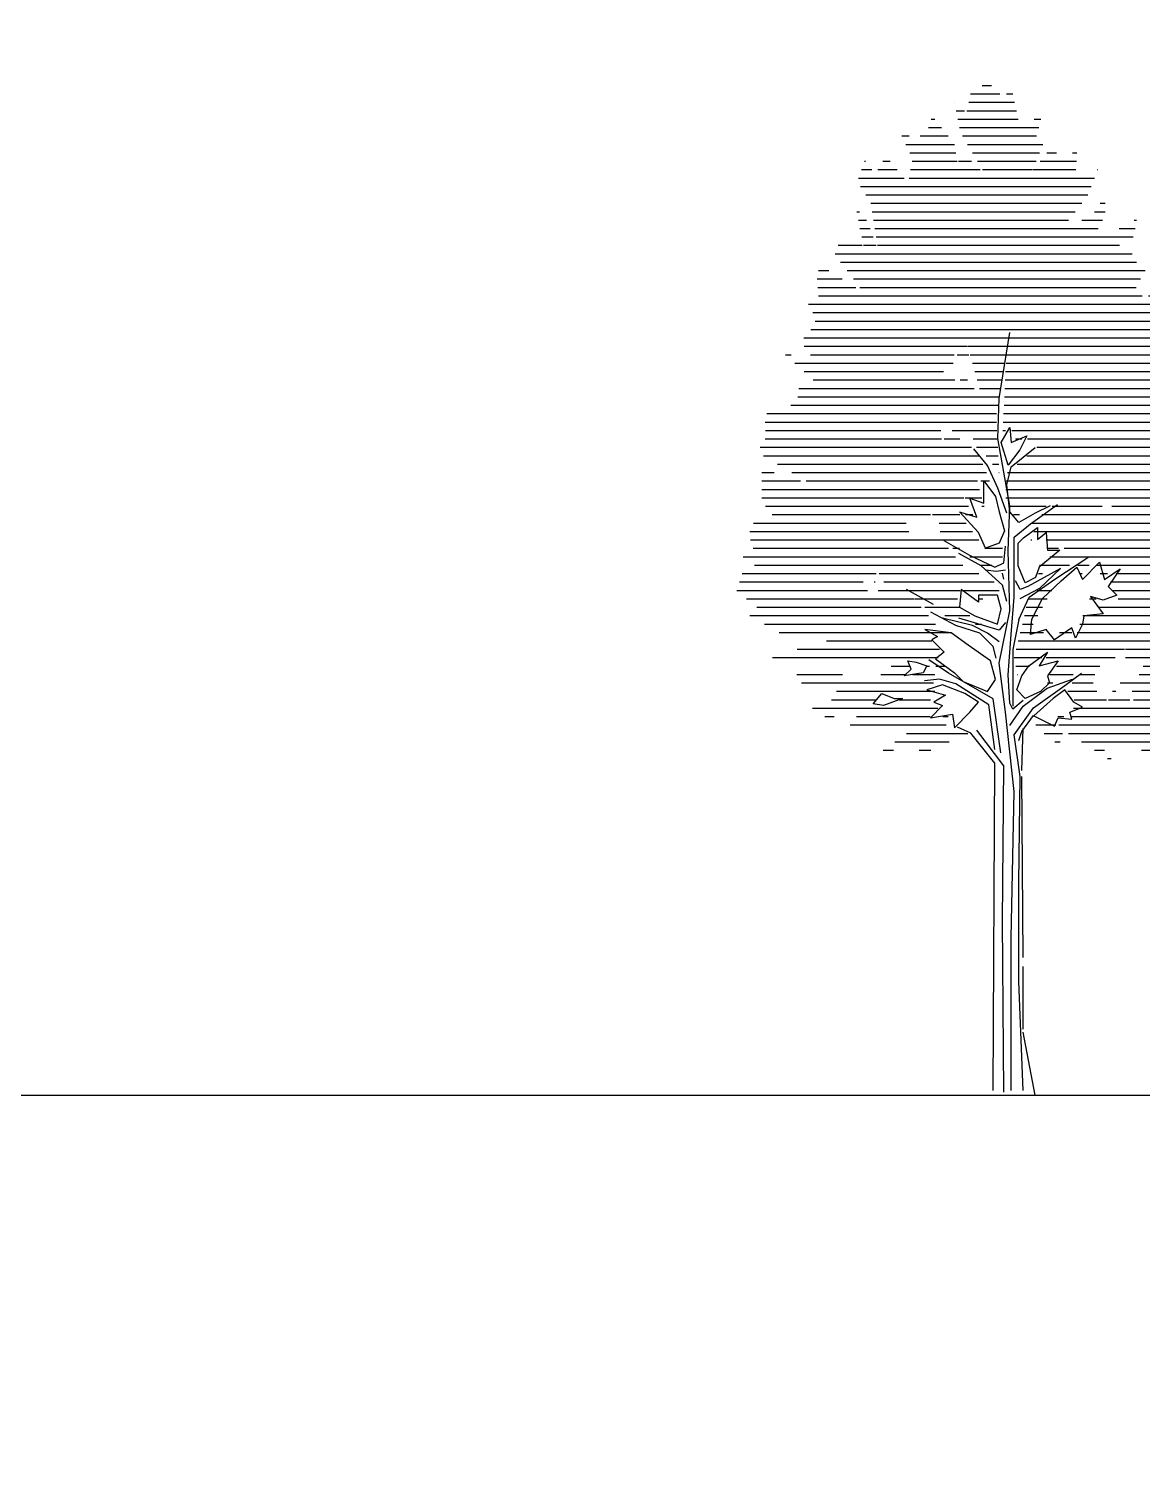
# Model space of a CAD drawing. Header units: inches. Extents: x -634 to 3638, y -6930911 to 5552.
# Drawn here: x 2033.48 to 2040.46, y 3470.85 to 3479.97 of the extents above; entities that cross this region are included whole.
import ezdxf

# ---------------------------------------------------------------- set-up
doc = ezdxf.new("R2010")
doc.units = ezdxf.units.IN
doc.header["$MEASUREMENT"] = 0
doc.layers.add('derevo', color=7, linetype='Continuous')
doc.layers.add('развертка', color=7, linetype='Continuous')
doc.layers.add('ELEV', color=134, linetype='Continuous', lineweight=18)

# ---------------------------------------------------------------- blocks, each defined once
blk = doc.blocks.new('*X5')
at = {"color": 0, "linetype": 'ByBlock'}
for p, q in [((108.911, 21.8), (109.024, 21.8)), ((108.584, 21.6), (108.585, 21.6)), ((108.753, 21.6), (109.298, 21.6)), ((108.775, 21.7), (109.124, 21.7)), ((109.203, 21.7), (109.275, 21.7)), ((108.603, 21.5), (108.702, 21.5)), ((108.731, 21.5), (109.32, 21.5)), ((108.273, 21.3), (108.429, 21.3)), ((108.305, 21.4), (108.35, 21.4)), ((108.623, 21.4), (109.342, 21.4)), ((108.642, 21.3), (109.586, 21.3)), ((109.53, 21.4), (109.611, 21.4)), ((107.957, 21.2), (108.045, 21.2)), ((108.005, 21.1), (108.584, 21.1)), ((108.174, 21.2), (108.508, 21.2)), ((108.68, 21.2), (109.56, 21.2)), ((108.739, 21.1), (109.633, 21.1)), ((108.052, 21), (108.599, 21)), ((108.798, 21), (109.593, 21)), ((109.68, 21), (109.798, 21)), ((109.987, 21), (110.038, 21)), ((107.478, 20.8), (107.601, 20.8)), ((107.515, 20.9), (107.525, 20.9)), ((107.671, 20.8), (107.901, 20.8)), ((107.73, 20.9), (107.817, 20.9)), ((108.062, 20.8), (108.887, 20.8)), ((108.082, 20.9), (108.614, 20.9)), ((108.633, 20.9), (108.786, 20.9)), ((108.857, 20.9), (109.553, 20.9)), ((108.916, 20.8), (109.512, 20.8)), ((109.519, 20.8), (110.025, 20.8)), ((109.6, 20.9), (110.032, 20.9)), ((110.283, 20.8), (110.288, 20.8)), ((107.441, 20.7), (107.984, 20.7)), ((107.466, 20.6), (110.209, 20.6)), ((108.043, 20.7), (110.248, 20.7)), ((107.53, 20.5), (110.169, 20.5)), ((107.589, 20.4), (110.097, 20.4)), ((110.317, 20.4), (110.376, 20.4)), ((107.421, 20.3), (107.455, 20.3)), ((107.605, 20.3), (110.017, 20.3)), ((110.247, 20.3), (110.376, 20.3)), ((107.441, 20.2), (107.536, 20.2)), ((107.46, 20.1), (107.581, 20.1)), ((107.62, 20.2), (109.938, 20.2)), ((107.636, 20.1), (110.292, 20.1)), ((110.098, 20.2), (110.341, 20.2)), ((110.543, 20.1), (110.73, 20.1)), ((110.719, 20.2), (110.747, 20.2)), ((107.201, 19.9), (107.487, 19.9)), ((107.48, 20), (107.617, 20)), ((107.5, 19.9), (107.652, 19.9)), ((107.652, 20), (110.708, 20)), ((107.667, 19.9), (110.544, 19.9)), ((107.165, 19.8), (110.695, 19.8)), ((107.23, 19.7), (110.746, 19.7)), ((106.965, 19.6), (107.088, 19.6)), ((107.306, 19.6), (110.851, 19.6)), ((106.951, 19.5), (107.249, 19.5)), ((106.958, 19.4), (107.409, 19.4)), ((107.382, 19.5), (110.796, 19.5)), ((107.458, 19.4), (110.742, 19.4)), ((106.846, 19.2), (110.965, 19.2)), ((106.965, 19.3), (110.814, 19.3)), ((110.888, 19.3), (111.004, 19.3)), ((106.899, 19.1), (110.926, 19.1)), ((106.875, 18.9), (111.197, 18.9)), ((106.929, 19), (111.124, 19)), ((106.794, 18.8), (111.139, 18.8)), ((106.798, 18.7), (108.736, 18.7)), ((108.741, 18.7), (109.205, 18.7)), ((109.205, 18.7), (111.115, 18.7)), ((106.575, 18.6), (106.641, 18.6)), ((106.685, 18.5), (108.568, 18.5)), ((106.873, 18.6), (108.579, 18.6)), ((108.617, 18.6), (108.753, 18.6)), ((108.769, 18.6), (109.19, 18.6)), ((108.796, 18.5), (109.175, 18.5)), ((109.196, 18.5), (111.396, 18.5)), ((109.2, 18.6), (111.136, 18.6)), ((106.795, 18.4), (108.454, 18.4)), ((108.824, 18.4), (109.16, 18.4)), ((109.191, 18.4), (111.265, 18.4)), ((106.734, 18.2), (108.817, 18.2)), ((106.905, 18.3), (108.586, 18.3)), ((108.649, 18.3), (108.738, 18.3)), ((108.851, 18.3), (109.144, 18.3)), ((108.879, 18.2), (109.129, 18.2)), ((109.181, 18.2), (111.004, 18.2)), ((109.186, 18.3), (111.134, 18.3)), ((111.37, 18.2), (111.433, 18.2)), ((106.636, 18), (109.099, 18)), ((106.72, 18.1), (109.114, 18.1)), ((109.172, 18), (111.458, 18)), ((109.177, 18.1), (111.322, 18.1)), ((106.331, 17.8), (109.083, 17.8)), ((106.352, 17.9), (109.084, 17.9)), ((109.162, 17.8), (111.577, 17.8)), ((109.167, 17.9), (111.481, 17.9)), ((106.338, 17.7), (108.42, 17.7)), ((108.554, 17.7), (109.088, 17.7)), ((109.158, 17.7), (109.188, 17.7)), ((109.264, 17.7), (111.4, 17.7)), ((106.273, 17.5), (108.787, 17.5)), ((106.332, 17.6), (108.43, 17.6)), ((108.462, 17.6), (108.647, 17.6)), ((108.805, 17.6), (109.093, 17.6)), ((108.844, 17.5), (109.099, 17.5)), ((109.307, 17.6), (109.383, 17.6)), ((109.451, 17.6), (111.664, 17.6)), ((109.561, 17.5), (111.636, 17.5)), ((106.311, 17.4), (108.883, 17.4)), ((106.48, 17.3), (108.922, 17.3)), ((108.961, 17.4), (109.104, 17.4)), ((109.035, 17.3), (109.109, 17.3)), ((109.329, 17.3), (111.477, 17.3)), ((109.445, 17.4), (111.577, 17.4)), ((106.292, 17.2), (106.438, 17.2)), ((106.649, 17.2), (108.962, 17.2)), ((109.11, 17.2), (109.114, 17.2)), ((109.212, 17.2), (111.377, 17.2)), ((111.5, 17.2), (111.697, 17.2)), ((106.292, 17.1), (106.752, 17.1)), ((106.292, 17), (108.882, 17)), ((106.819, 17.1), (108.855, 17.1)), ((108.896, 17.1), (109.001, 17.1)), ((109.193, 17), (111.728, 17)), ((109.199, 17.1), (111.426, 17.1)), ((106.292, 16.9), (108.694, 16.9)), ((106.338, 16.8), (108.749, 16.8)), ((108.71, 16.9), (108.909, 16.9)), ((108.91, 16.8), (108.936, 16.8)), ((109.193, 16.9), (111.887, 16.9)), ((109.238, 16.8), (109.673, 16.8)), ((109.746, 16.8), (110.338, 16.8)), ((110.453, 16.8), (111.846, 16.8)), ((106.194, 16.6), (108.008, 16.6)), ((106.416, 16.7), (108.298, 16.7)), ((108.322, 16.7), (108.647, 16.7)), ((108.401, 16.6), (108.723, 16.6)), ((108.713, 16.7), (108.803, 16.7)), ((109.284, 16.7), (109.355, 16.7)), ((109.497, 16.6), (111.786, 16.6)), ((109.621, 16.7), (111.903, 16.7)), ((106.149, 16.5), (108.041, 16.5)), ((108.414, 16.5), (108.799, 16.5)), ((109.527, 16.5), (111.876, 16.5)), ((106.159, 16.4), (108.874, 16.4)), ((106.19, 16.3), (108.511, 16.3)), ((108.564, 16.3), (108.642, 16.3)), ((108.943, 16.3), (109.153, 16.3)), ((109.491, 16.4), (109.504, 16.4)), ((109.673, 16.4), (111.955, 16.4)), ((109.683, 16.3), (109.82, 16.3)), ((109.886, 16.3), (111.983, 16.3)), ((106.07, 16.2), (108.596, 16.2)), ((106.206, 16.1), (108.682, 16.1)), ((108.766, 16.2), (109.153, 16.2)), ((108.889, 16.1), (109.028, 16.1)), ((109.593, 16.1), (109.95, 16.1)), ((109.718, 16.2), (111.9, 16.2)), ((110.046, 16.1), (110.184, 16.1)), ((110.267, 16.1), (111.963, 16.1)), ((106.027, 15.9), (107.499, 15.9)), ((106.059, 16), (107.652, 16)), ((107.627, 15.9), (107.639, 15.9)), ((107.689, 16), (108.874, 16)), ((107.742, 15.9), (109.054, 15.9)), ((109.581, 16), (109.628, 16)), ((110.068, 16), (110.102, 16)), ((110.316, 16), (110.401, 16)), ((110.438, 15.9), (111.002, 15.9)), ((110.504, 16), (111.997, 16)), ((111.281, 15.9), (111.939, 15.9)), ((105.994, 15.8), (107.55, 15.8)), ((107.675, 15.8), (108.65, 15.8)), ((108.673, 15.8), (109.114, 15.8)), ((109.566, 15.8), (109.74, 15.8)), ((110.462, 15.8), (111.041, 15.8)), ((111.204, 15.8), (111.882, 15.8)), ((106.109, 15.7), (106.903, 15.7)), ((106.235, 15.6), (108.189, 15.6)), ((106.907, 15.7), (108.104, 15.7)), ((108.11, 15.7), (108.621, 15.7)), ((108.23, 15.6), (108.641, 15.6)), ((108.87, 15.7), (108.921, 15.7)), ((109.435, 15.6), (109.63, 15.6)), ((109.456, 15.7), (109.685, 15.7)), ((110.188, 15.7), (110.266, 15.7)), ((110.304, 15.6), (112.056, 15.6)), ((110.528, 15.7), (110.977, 15.7)), ((111.043, 15.7), (111.824, 15.7)), ((106.15, 15.5), (108.274, 15.5)), ((106.326, 15.4), (108.359, 15.4)), ((108.467, 15.5), (108.765, 15.5)), ((108.833, 15.4), (108.903, 15.4)), ((109.392, 15.4), (109.52, 15.4)), ((109.414, 15.5), (109.575, 15.5)), ((110.075, 15.4), (111.139, 15.4)), ((110.108, 15.5), (112.221, 15.5)), ((111.273, 15.4), (111.922, 15.4)), ((106.501, 15.3), (108.543, 15.3)), ((109.366, 15.3), (109.642, 15.3)), ((109.831, 15.3), (109.978, 15.3)), ((110.042, 15.3), (111.036, 15.3)), ((111.198, 15.3), (111.804, 15.3)), ((106.715, 15.1), (108.404, 15.1)), ((107.06, 15.2), (108.314, 15.2)), ((109.316, 15.1), (110.605, 15.1)), ((109.341, 15.2), (111.953, 15.2)), ((110.617, 15.1), (111.877, 15.1)), ((106.418, 15), (108.391, 15)), ((107.83, 14.9), (108.055, 14.9)), ((108.253, 14.9), (108.286, 14.9)), ((108.361, 14.9), (108.48, 14.9)), ((109.294, 15), (109.62, 15)), ((109.311, 14.9), (109.476, 14.9)), ((109.673, 15), (110.494, 15)), ((109.795, 14.9), (110.311, 14.9)), ((110.617, 15), (111.691, 15)), ((110.825, 14.9), (111.828, 14.9)), ((106.71, 14.8), (107.251, 14.8)), ((106.764, 14.7), (108.335, 14.7)), ((107.708, 14.8), (108.004, 14.8)), ((108.089, 14.8), (108.351, 14.8)), ((109.327, 14.8), (109.333, 14.8)), ((109.689, 14.7), (109.754, 14.7)), ((109.718, 14.8), (109.993, 14.8)), ((109.984, 14.7), (110.232, 14.7)), ((110.069, 14.8), (110.252, 14.8)), ((110.552, 14.7), (111.062, 14.7)), ((110.779, 14.8), (111.477, 14.8)), ((111.203, 14.7), (111.642, 14.7)), ((107.181, 14.6), (108.349, 14.6)), ((109.929, 14.6), (110.274, 14.6)), ((110.46, 14.6), (110.501, 14.6)), ((110.694, 14.6), (111.144, 14.6)), ((111.148, 14.6), (111.734, 14.6)), ((106.895, 14.4), (108.385, 14.4)), ((107.12, 14.5), (107.657, 14.5)), ((107.924, 14.5), (108.297, 14.5)), ((110, 14.4), (111.573, 14.4)), ((110.007, 14.5), (110.391, 14.5)), ((110.413, 14.5), (110.667, 14.5)), ((110.711, 14.5), (111.653, 14.5)), ((107.043, 14.3), (107.152, 14.3)), ((107.345, 14.2), (108.486, 14.2)), ((107.418, 14.3), (108.296, 14.3)), ((108.445, 14.3), (108.51, 14.3)), ((109.552, 14.2), (109.79, 14.2)), ((109.813, 14.3), (109.885, 14.3)), ((109.824, 14.2), (111.129, 14.2)), ((109.967, 14.3), (111.493, 14.3)), ((107.875, 14), (108.522, 14)), ((108.013, 14.1), (108.742, 14.1)), ((109.648, 14.1), (109.868, 14.1)), ((109.777, 14), (109.839, 14)), ((109.94, 14.1), (110.925, 14.1)), ((110.095, 14), (110.912, 14)), ((107.737, 13.9), (107.858, 13.9)), ((108.162, 13.9), (108.303, 13.9)), ((110.249, 13.9), (110.367, 13.9)), ((110.808, 13.9), (110.978, 13.9)), ((110.404, 13.8), (110.444, 13.8))]:
    blk.add_line(p, q, dxfattribs=at)

msp = doc.modelspace()

# ---------------------------------------------------------------- hatches: boundary and pattern name
at = {"layer": 'ELEV', "linetype": 'Continuous'}
h = msp.add_hatch(dxfattribs=at)
h.set_pattern_fill('ANSI31', color=256, scale=0.01044, style=0)
h.set_pattern_definition([(45, (1262.311104, 3366.587935), (-0.02343928418428, 0.02343928418428), [])])
edge = h.paths.add_edge_path()
edge.add_ellipse((1445.78234, 3471.96182), major_axis=(0, 6932302.83262), ratio=0.00000001506, start_angle=89.999976115149, end_angle=270.000023884851)
edge.add_line((1445.67794, 3474.85168), (1445.67794, 3528.48347))
edge.add_line((1445.67794, 3528.48347), (1445.88675, 3528.48347))
edge.add_line((1445.88675, 3528.48347), (1445.88675, 3474.85168))

# ---------------------------------------------------------------- linework, layer by layer
at = {"layer": 'derevo', "color": 0}
for p, q in [((2039.56605, 3477.65206), (2039.63246, 3478.06546)), ((2039.55682, 3477.39922), (2039.56605, 3477.65206)), ((2039.57854, 3477.37414), (2039.63328, 3477.46926)), ((2039.63328, 3477.46926), (2039.64193, 3477.37414)), ((2039.64193, 3477.37414), (2039.73989, 3477.41738)), ((2039.73989, 3477.41738), (2039.69667, 3477.32802)), ((2039.49226, 3477.23128), (2039.4074, 3477.33463)), ((2039.63246, 3476.97659), (2039.55682, 3477.39922)), ((2039.62176, 3477.23291), (2039.57854, 3477.37414)), ((2039.69667, 3477.32802), (2039.62176, 3477.23291)), ((2039.64168, 3477.22205), (2039.79111, 3477.34385)), ((2039.55682, 3477.08917), (2039.49226, 3477.23128)), ((2039.61401, 3477.10947), (2039.64168, 3477.22205)), ((2039.46906, 3476.99367), (2039.46906, 3477.1349)), ((2039.46906, 3477.1349), (2039.54397, 3477.0369)), ((2039.61401, 3476.93045), (2039.55682, 3477.08917)), ((2039.63246, 3476.93968), (2039.61401, 3477.10947)), ((2039.42584, 3476.9072), (2039.38262, 3477.02538)), ((2039.38262, 3477.02538), (2039.46906, 3476.99367)), ((2039.54397, 3477.0369), (2039.56702, 3476.9389)), ((2039.62323, 3476.69607), (2039.63246, 3476.97659)), ((2039.76344, 3476.86401), (2039.93316, 3476.98582)), ((2039.88519, 3476.97659), (2039.79111, 3476.93045)), ((2039.43736, 3476.8092), (2039.31635, 3476.9389)), ((2039.31635, 3476.9389), (2039.42584, 3476.9072)), ((2039.56702, 3476.9389), (2039.59871, 3476.82073)), ((2039.68965, 3476.87324), (2039.63246, 3476.93968)), ((2039.79111, 3476.93045), (2039.68965, 3476.87324)), ((2039.48058, 3476.7112), (2039.43736, 3476.8092)), ((2039.59871, 3476.82073), (2039.56702, 3476.7429)), ((2039.66013, 3476.78096), (2039.76344, 3476.86401)), ((2039.66013, 3476.40448), (2039.66013, 3476.78096)), ((2039.71972, 3476.77749), (2039.80615, 3476.8409)), ((2039.80615, 3476.8409), (2039.80615, 3476.76596)), ((2039.80615, 3476.76596), (2039.8609, 3476.8092)), ((2039.8609, 3476.8092), (2039.86954, 3476.69967)), ((2039.21923, 3476.76066), (2039.37972, 3476.66839)), ((2039.56702, 3476.7429), (2039.48058, 3476.7112)), ((2039.59556, 3476.6204), (2039.60479, 3476.72375)), ((2039.63246, 3476.31958), (2039.62323, 3476.69607)), ((2039.68514, 3476.7429), (2039.71972, 3476.77749)), ((2039.68514, 3476.60167), (2039.68514, 3476.7429)), ((2039.94733, 3476.69967), (2039.81768, 3476.59302)), ((2039.86954, 3476.69967), (2039.94733, 3476.69967)), ((2039.45352, 3476.60195), (2039.31331, 3476.67761)), ((2039.37972, 3476.66839), (2039.53837, 3476.59272)), ((2039.58634, 3476.48014), (2039.45352, 3476.60195)), ((2039.53837, 3476.59272), (2039.59556, 3476.6204)), ((2039.72836, 3476.49502), (2039.68514, 3476.60167)), ((2039.91471, 3476.51705), (2040.1287, 3476.65731)), ((2040.08851, 3476.5152), (2040.19511, 3476.62473)), ((2040.19511, 3476.62473), (2040.22681, 3476.5152)), ((2039.5476, 3476.56504), (2039.48303, 3476.57426)), ((2039.60479, 3476.57426), (2039.5476, 3476.56504)), ((2039.59556, 3476.51705), (2039.58634, 3476.55581)), ((2039.69887, 3476.45246), (2039.66935, 3476.50783)), ((2039.79463, 3476.52673), (2039.72836, 3476.49502)), ((2039.95161, 3476.58349), (2039.74499, 3476.47091)), ((2039.75421, 3476.40448), (2039.91471, 3476.51705)), ((2039.81768, 3476.59302), (2039.79463, 3476.52673)), ((2039.82063, 3476.46169), (2039.95161, 3476.58349)), ((2039.83785, 3476.39702), (2039.95597, 3476.50655)), ((2039.95597, 3476.50655), (2040.05393, 3476.59302)), ((2040.05393, 3476.59302), (2040.08851, 3476.5152)), ((2040.22681, 3476.5152), (2040.32477, 3476.58149)), ((2040.32477, 3476.58149), (2040.24985, 3476.47196)), ((2039.15466, 3476.35834), (2038.98494, 3476.45246)), ((2039.32788, 3476.45179), (2039.31635, 3476.34226)), ((2039.43736, 3476.37396), (2039.32788, 3476.45179)), ((2039.55549, 3476.4172), (2039.43736, 3476.4172)), ((2039.43736, 3476.4172), (2039.43736, 3476.37396)), ((2039.57854, 3476.33073), (2039.55549, 3476.4172)), ((2039.61401, 3476.37679), (2039.58634, 3476.48014)), ((2039.74499, 3476.47091), (2039.69887, 3476.45246)), ((2039.69887, 3476.39525), (2039.82063, 3476.46169)), ((2040.3046, 3476.4172), (2040.21816, 3476.38549)), ((2040.24985, 3476.47196), (2040.3046, 3476.4172)), ((2039.31635, 3476.34226), (2039.41431, 3476.28749)), ((2039.55549, 3476.23561), (2039.57854, 3476.33073)), ((2039.64168, 3476.17009), (2039.66013, 3476.40448)), ((2039.68965, 3476.26421), (2039.75421, 3476.40448)), ((2039.77158, 3476.26731), (2039.83785, 3476.39702)), ((2040.21816, 3476.38549), (2040.14037, 3476.40855)), ((2040.14037, 3476.40855), (2040.21816, 3476.29902)), ((2039.29486, 3476.2273), (2039.13621, 3476.31035)), ((2039.39817, 3476.2273), (2039.21, 3476.27344)), ((2039.56605, 3476.19778), (2039.31331, 3476.27344)), ((2039.41431, 3476.28749), (2039.55549, 3476.23561)), ((2039.56605, 3475.99108), (2039.63246, 3476.31958)), ((2039.60479, 3476.24576), (2039.56605, 3476.19778)), ((2039.68965, 3476.26421), (2039.65091, 3476.07597)), ((2039.76294, 3476.16931), (2039.77158, 3476.26731)), ((2040.08851, 3476.23561), (2040.04529, 3476.14626)), ((2040.09715, 3476.28749), (2040.08851, 3476.23561)), ((2040.21816, 3476.29902), (2040.09715, 3476.28749)), ((2039.26449, 3476.18084), (2039.10026, 3476.20102)), ((2039.10026, 3476.20102), (2039.17806, 3476.15778)), ((2039.17806, 3476.15778), (2039.14348, 3476.13761)), ((2039.3711, 3476.10302), (2039.26449, 3476.18084)), ((2039.44429, 3476.17932), (2039.29486, 3476.2273)), ((2039.49226, 3476.17932), (2039.39817, 3476.2273)), ((2039.52915, 3476.09443), (2039.44429, 3476.17932)), ((2039.56605, 3476.12395), (2039.49226, 3476.17932)), ((2039.62323, 3475.91725), (2039.64168, 3476.17009)), ((2039.8609, 3476.20102), (2039.76294, 3476.16931)), ((2039.91276, 3476.13761), (2039.8609, 3476.20102)), ((2040.02224, 3476.21255), (2039.91276, 3476.13761)), ((2040.04529, 3476.14626), (2040.02224, 3476.21255)), ((2039.14348, 3476.13761), (2039.22127, 3476.05978)), ((2039.22127, 3476.05978), (2039.16653, 3476.01655)), ((2039.51227, 3476.00502), (2039.3711, 3476.10302)), ((2039.5476, 3476.0206), (2039.52915, 3476.09443)), ((2039.65091, 3476.07597), (2039.65091, 3475.71978)), ((2039.75141, 3475.97331), (2039.86954, 3476.05978)), ((2039.86954, 3476.05978), (2039.81768, 3475.97331)), ((2039.01383, 3475.95314), (2038.99366, 3476.00502)), ((2038.99366, 3476.00502), (2039.04552, 3475.99637)), ((2039.04552, 3475.99637), (2039.11179, 3475.97331)), ((2039.11179, 3475.97331), (2039.08874, 3475.93008)), ((2039.24874, 3475.92648), (2039.12514, 3476.01138)), ((2039.16653, 3476.01655), (2039.28466, 3475.93008)), ((2039.54397, 3475.88684), (2039.51227, 3476.00502)), ((2039.60479, 3475.68287), (2039.56605, 3475.99108)), ((2039.70819, 3475.9099), (2039.75141, 3475.97331)), ((2039.81768, 3475.97331), (2039.93581, 3476.00502)), ((2039.93581, 3476.00502), (2039.86954, 3475.9099)), ((2038.97061, 3475.9099), (2039.01383, 3475.95314)), ((2039.08874, 3475.93008), (2038.97061, 3475.9099)), ((2039.19156, 3475.88957), (2039.09747, 3475.8785)), ((2039.29486, 3475.86004), (2039.19156, 3475.88957)), ((2039.52915, 3475.76592), (2039.24874, 3475.92648)), ((2039.28466, 3475.93008), (2039.3394, 3475.87531)), ((2039.3394, 3475.87531), (2039.4921, 3475.8119)), ((2039.4921, 3475.8119), (2039.54397, 3475.88684)), ((2039.63246, 3475.73824), (2039.62323, 3475.91725)), ((2039.6765, 3475.82343), (2039.70819, 3475.9099)), ((2039.88106, 3475.86667), (2039.82632, 3475.8119)), ((2039.86675, 3475.83236), (2040.02724, 3475.88957)), ((2039.86954, 3475.9099), (2039.88106, 3475.86667)), ((2039.97928, 3475.85081), (2040.08258, 3475.92648)), ((2038.77469, 3475.73408), (2038.82943, 3475.80037)), ((2038.82943, 3475.80037), (2038.90723, 3475.76867)), ((2039.20975, 3475.85514), (2039.11179, 3475.82343)), ((2039.11179, 3475.82343), (2039.22992, 3475.78884)), ((2039.22992, 3475.78884), (2039.15501, 3475.74561)), ((2039.35093, 3475.80037), (2039.20975, 3475.85514)), ((2039.50148, 3475.72901), (2039.29486, 3475.86004)), ((2039.43736, 3475.74561), (2039.35093, 3475.80037)), ((2039.72836, 3475.76867), (2039.6765, 3475.82343)), ((2039.71732, 3475.71978), (2039.86675, 3475.83236)), ((2039.82632, 3475.8119), (2039.72836, 3475.76867)), ((2039.78189, 3475.71055), (2039.97928, 3475.85081)), ((2039.97902, 3475.82343), (2039.90411, 3475.76867)), ((2040.03377, 3475.74561), (2039.97902, 3475.82343)), ((2038.84096, 3475.72543), (2038.77469, 3475.73408)), ((2038.95909, 3475.76867), (2038.84096, 3475.72543)), ((2038.90723, 3475.76867), (2038.95909, 3475.76867)), ((2039.20975, 3475.72543), (2039.13484, 3475.64761)), ((2039.15501, 3475.74561), (2039.20975, 3475.72543)), ((2039.38262, 3475.6822), (2039.43736, 3475.74561)), ((2039.53837, 3475.44849), (2039.50148, 3475.72901)), ((2039.57712, 3475.42819), (2039.52915, 3475.76592)), ((2039.65091, 3475.70133), (2039.63246, 3475.73824)), ((2039.63246, 3475.59798), (2039.71732, 3475.71978)), ((2039.71732, 3475.75669), (2039.65091, 3475.70133)), ((2039.66013, 3475.54076), (2039.78189, 3475.71055)), ((2039.90411, 3475.76867), (2039.7831, 3475.65914)), ((2040.01072, 3475.6822), (2040.08851, 3475.7139)), ((2040.08851, 3475.7139), (2040.03377, 3475.74561)), ((2039.13484, 3475.64761), (2039.27314, 3475.67067)), ((2039.27314, 3475.67067), (2039.28466, 3475.5842)), ((2039.28466, 3475.5842), (2039.38262, 3475.6822)), ((2039.66013, 3475.18458), (2039.60479, 3475.68287)), ((2039.70809, 3475.56107), (2039.78189, 3475.66257)), ((2039.7831, 3475.65914), (2039.91276, 3475.59572)), ((2039.91276, 3475.59572), (2039.93581, 3475.64761)), ((2039.93581, 3475.64761), (2040.02224, 3475.63896)), ((2040.02224, 3475.63896), (2040.01072, 3475.6822)), ((2039.38895, 3475.54999), (2039.30409, 3475.58875)), ((2039.53837, 3475.36359), (2039.38895, 3475.54999)), ((2039.59556, 3475.34514), (2039.42584, 3475.57029)), ((2039.69887, 3475.2787), (2039.66013, 3475.54076)), ((2039.68965, 3475.50385), (2039.70809, 3475.56107)), ((2039.70809, 3475.31561), (2039.71732, 3475.57952)), ((2039.52915, 3473.30767), (2039.53837, 3475.36359)), ((2039.58634, 3474.36885), (2039.59556, 3475.34514)), ((2039.68965, 3474.61246), (2039.69887, 3475.2787)), ((2039.71732, 3474.14369), (2039.70809, 3475.2787)), ((2039.64168, 3474.2655), (2039.66013, 3475.18458)), ((2039.68965, 3473.99236), (2039.68965, 3474.61246)), ((2039.59556, 3473.29844), (2039.58634, 3474.36885)), ((2039.64168, 3473.30767), (2039.64168, 3474.2655)), ((2039.71732, 3473.69338), (2039.71732, 3474.08648)), ((2039.71732, 3473.30767), (2039.68965, 3473.99236)), ((2039.79111, 3473.27998), (2039.71732, 3473.67493))]:
    msp.add_line(p, q, dxfattribs=at)
at = {"layer": 'развертка'}
msp.add_line((2028.18312, 3473.27998), (2344.58568, 3473.27998), dxfattribs=at)

# ---------------------------------------------------------------- block references
at = {"layer": 'derevo', "color": 0, "linetype": 'ByBlock', "xscale": 0.5280700661834159, "yscale": 0.5280700661834159, "zscale": 0.5280700661834159}
msp.add_blockref('*X5', (1981.94597, 3468.10365), dxfattribs=at)

doc.saveas('drawing.dxf')
